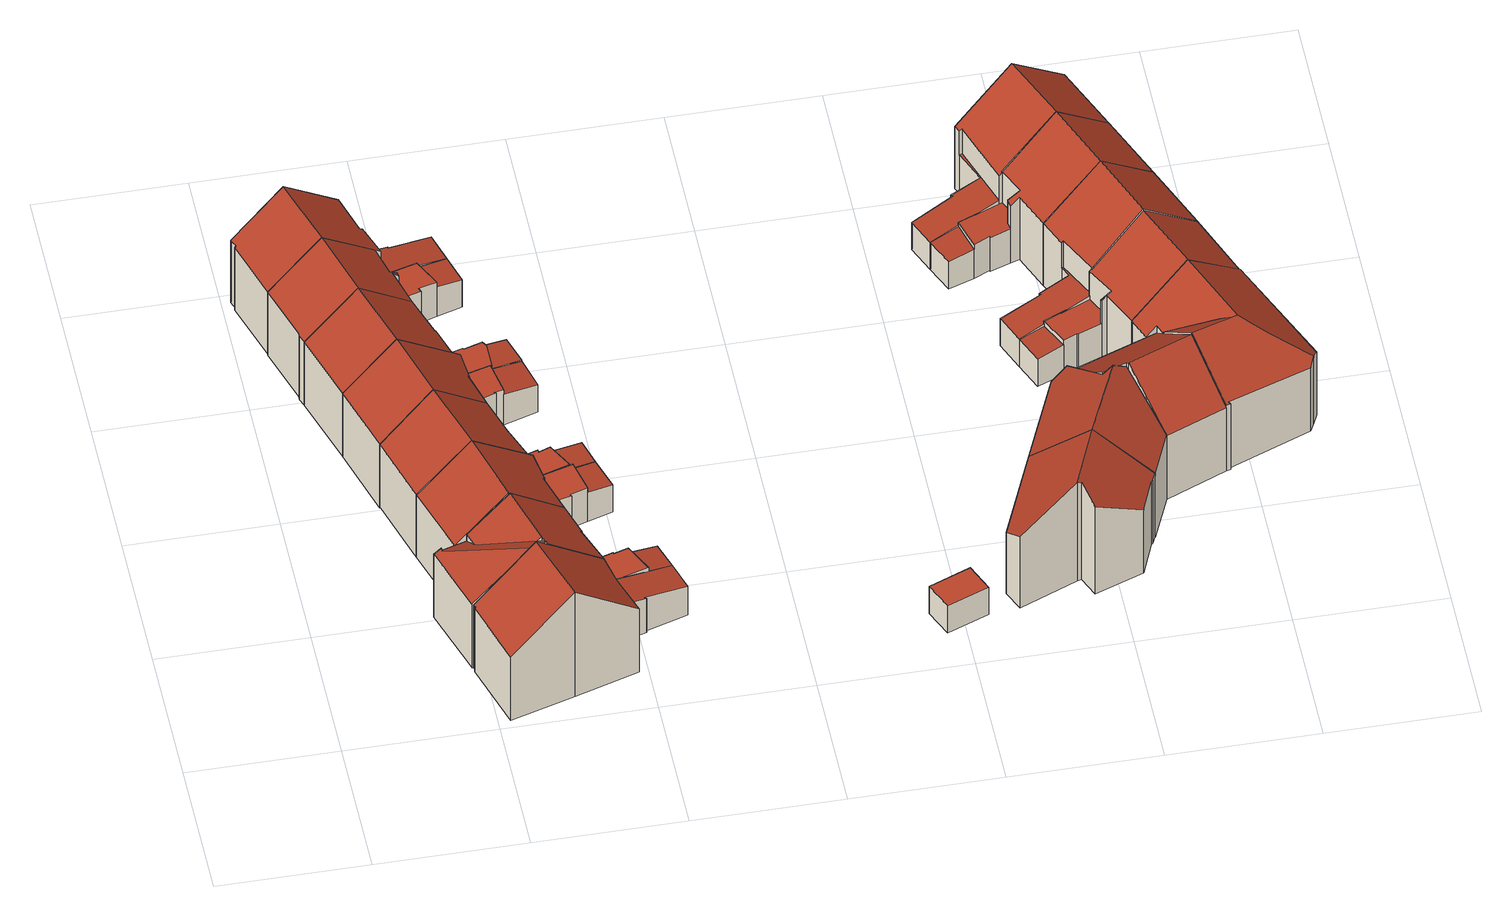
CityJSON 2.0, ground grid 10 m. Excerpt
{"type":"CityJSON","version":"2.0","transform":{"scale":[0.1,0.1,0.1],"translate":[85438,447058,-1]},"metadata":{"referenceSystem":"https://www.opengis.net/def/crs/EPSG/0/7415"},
"CityObjects":{
"building1":{"type":"Building","attributes":{"b3_bag_bag_overlap":0,"b3_bouwlagen":3,"b3_dak_type":"slanted","b3_extrusie":0,"b3_h_dak_50p":6.66,"b3_h_dak_70p":7.5,"b3_h_dak_max":8.86,"b3_h_dak_min":2.18,"b3_h_maaiveld":-0.3,"b3_is_glas_dak":false,"b3_kas_warenhuis":false,"b3_mutatie_AHN3_AHN4":false,"b3_mutatie_AHN4_AHN5":false,"b3_n_vlakken":3,"b3_opp_buitenmuur":73.78,"b3_opp_dak_plat":0,"b3_opp_dak_schuin":65.9,"b3_opp_grond":56.37,"b3_opp_scheidingsmuur":143.15,"b3_rmse_lod12":2.39,"b3_rmse_lod13":1.12,"b3_rmse_lod22":0.0784,"b3_succes":true,"b3_t_run":46,"b3_val3dity_lod12":"[]","b3_val3dity_lod13":"[]","b3_val3dity_lod22":"[]","b3_volume_lod12":440.47,"b3_volume_lod13":401.84,"b3_volume_lod22":367.75,"geconstateerd":false,"oorspronkelijkbouwjaar":1920,"rf_force_lod11":false,"status":"Pand in gebruik"},"children":["building1-1"]},
"building1-1":{"type":"BuildingPart","parents":["building1"],"geometry":[{"type":"Solid","lod":"2.2","boundaries":[[[[0,1,2,3,4,5,6,7,8,9,10,11,12]],[[13,14,2,1,15]],[[16,17,14,13]],[[18,3,2,14]],[[19,9,8,20]],[[20,8,7,17,16]],[[21,5,4,22]],[[23,6,5,21]],[[22,4,3,18]],[[24,11,10,25]],[[26,0,12,27]],[[27,12,11,24]],[[25,10,9,19]],[[17,7,6,23]],[[15,1,0,26]],[[15,19,20,16,13]],[[17,23,21,22,18,14]],[[15,26,27,24,25,19]]]],"semantics":{"surfaces":[{"type":"GroundSurface"},{"type":"WallSurface","on_footprint_edge":true},{"type":"WallSurface","on_footprint_edge":false},{"type":"RoofSurface","b3_azimut":72.76,"b3_h_dak_50p":6.95,"b3_h_dak_70p":7.71,"b3_h_dak_max":9.07,"b3_h_dak_min":5.04,"b3_hellingshoek":38.59},{"type":"RoofSurface","b3_azimut":71.44,"b3_h_dak_50p":2.57,"b3_h_dak_70p":2.73,"b3_h_dak_max":5.16,"b3_h_dak_min":2.15,"b3_hellingshoek":9.49},{"type":"RoofSurface","b3_azimut":253.39,"b3_h_dak_50p":7.1,"b3_h_dak_70p":7.9,"b3_h_dak_max":9.07,"b3_h_dak_min":5.14,"b3_hellingshoek":38.23}],"values":[[0,1,2,1,1,1,1,1,1,1,1,1,1,1,1,3,4,5]]}}]},
"building2":{"type":"Building","attributes":{"b3_bag_bag_overlap":0,"b3_bouwlagen":2,"b3_dak_type":"slanted","b3_extrusie":0,"b3_h_dak_50p":6.47,"b3_h_dak_70p":7.2,"b3_h_dak_max":8.58,"b3_h_dak_min":2.18,"b3_h_maaiveld":-0.287,"b3_is_glas_dak":false,"b3_kas_warenhuis":false,"b3_mutatie_AHN3_AHN4":false,"b3_mutatie_AHN4_AHN5":false,"b3_n_vlakken":6,"b3_opp_buitenmuur":79.86,"b3_opp_dak_plat":6.91,"b3_opp_dak_schuin":59.16,"b3_opp_grond":55.12,"b3_opp_scheidingsmuur":132.86,"b3_rmse_lod12":2.16,"b3_rmse_lod13":0.932,"b3_rmse_lod22":0.0679,"b3_succes":true,"b3_t_run":88,"b3_val3dity_lod12":"[]","b3_val3dity_lod13":"[]","b3_val3dity_lod22":"[]","b3_volume_lod12":411.42,"b3_volume_lod13":375.93,"b3_volume_lod22":348.21,"geconstateerd":false,"oorspronkelijkbouwjaar":1920,"rf_force_lod11":false,"status":"Pand in gebruik"},"children":["building2-1"]},
"building2-1":{"type":"BuildingPart","parents":["building2"],"geometry":[{"type":"Solid","lod":"2.2","boundaries":[[[[28,29,3,30,2,31,32,33,34,35,36,37,38,39,40,41,42,43]],[[44,42,41,45]],[[46,43,42,44]],[[47,2,30,48,49]],[[50,51,52,53]],[[53,52,40,39,54]],[[55,35,34,56]],[[57,38,37,58,59]],[[59,58,60]],[[54,39,38,57]],[[56,34,61]],[[62,63,64]],[[63,62,36,35,55]],[[65,33,32,66]],[[67,68,69]],[[45,41,40,52]],[[66,32,31,70,71]],[[70,31,2,47,13]],[[61,34,33,65]],[[71,70,72]],[[68,67,72]],[[58,37,36,62]],[[73,29,28,74]],[[48,30,3,18]],[[18,3,29,73]],[[49,48,74,75]],[[75,74,28,43,46]],[[13,47,51,50]],[[69,68,57,59,60]],[[61,65,66,64,63,55,56]],[[58,62,64,66,71,72,67,69,60]],[[74,48,18,73]],[[13,50,53,54,57,68,72,70]],[[51,47,49,75,46,44,45,52]]]],"semantics":{"surfaces":[{"type":"GroundSurface"},{"type":"WallSurface","on_footprint_edge":true},{"type":"WallSurface","on_footprint_edge":false},{"type":"RoofSurface","b3_azimut":253.81,"b3_h_dak_50p":7.63,"b3_h_dak_70p":7.99,"b3_h_dak_max":8.51,"b3_h_dak_min":6.29,"b3_hellingshoek":36.95},{"type":"RoofSurface","b3_azimut":254.22,"b3_h_dak_50p":6.26,"b3_h_dak_70p":6.77,"b3_h_dak_max":8.41,"b3_h_dak_min":5.23,"b3_hellingshoek":36.65},{"type":"RoofSurface","b3_azimut":342.39,"b3_h_dak_50p":6.81,"b3_h_dak_70p":7.42,"b3_h_dak_max":8.41,"b3_h_dak_min":5.27,"b3_hellingshoek":30.94},{"type":"RoofSurface","b3_azimut":66.1,"b3_h_dak_50p":2.24,"b3_h_dak_70p":2.29,"b3_h_dak_max":2.77,"b3_h_dak_min":2.11,"b3_hellingshoek":7.66},{"type":"RoofSurface","b3_azimut":73.43,"b3_h_dak_50p":6.65,"b3_h_dak_70p":7.27,"b3_h_dak_max":8.51,"b3_h_dak_min":5,"b3_hellingshoek":38.65},{"type":"RoofSurface","b3_azimut":65.51,"b3_h_dak_50p":2.78,"b3_h_dak_70p":2.79,"b3_h_dak_max":5.27,"b3_h_dak_min":2.76,"b3_hellingshoek":0.605}],"values":[[0,1,1,1,2,1,1,1,2,1,1,2,1,1,2,1,1,1,1,2,2,1,1,1,1,2,1,2,3,4,5,6,7,8]]}}]},
"building3":{"type":"Building","attributes":{"b3_bag_bag_overlap":0,"b3_bouwlagen":2,"b3_dak_type":"slanted","b3_extrusie":0,"b3_h_dak_50p":6.39,"b3_h_dak_70p":7.12,"b3_h_dak_max":8.29,"b3_h_dak_min":2.17,"b3_h_maaiveld":-0.288,"b3_is_glas_dak":false,"b3_kas_warenhuis":false,"b3_mutatie_AHN3_AHN4":false,"b3_mutatie_AHN4_AHN5":false,"b3_n_vlakken":4,"b3_opp_buitenmuur":72.8,"b3_opp_dak_plat":6.73,"b3_opp_dak_schuin":51.87,"b3_opp_grond":48.12,"b3_opp_scheidingsmuur":120.13,"b3_rmse_lod12":2.32,"b3_rmse_lod13":0.912,"b3_rmse_lod22":0.103,"b3_succes":true,"b3_t_run":42,"b3_val3dity_lod12":"[]","b3_val3dity_lod13":"[]","b3_val3dity_lod22":"[]","b3_volume_lod12":355.67,"b3_volume_lod13":318.44,"b3_volume_lod22":295.19,"geconstateerd":false,"oorspronkelijkbouwjaar":1920,"rf_force_lod11":false,"status":"Pand in gebruik"},"children":["building3-1"]},
"building3-1":{"type":"BuildingPart","parents":["building3"],"geometry":[{"type":"Solid","lod":"2.2","boundaries":[[[[76,77,78,79,80,81,82,83,84,85,86,87,88,89,90,91]],[[92,93,94,95]],[[93,76,91,96]],[[97,90,89,98,99]],[[99,98,100,101]],[[102,79,78,103]],[[104,87,86,100]],[[105,88,87,104]],[[106,107,85,84,108]],[[101,100,86,85,107]],[[108,84,83,109]],[[110,80,79,102]],[[98,89,88,105]],[[103,78,77,111]],[[109,83,82,112]],[[112,82,81,113]],[[113,81,80,110]],[[114,115,107,106]],[[95,94,115,114]],[[96,91,90,97]],[[111,77,76,93,92]],[[98,105,104,100]],[[102,108,109,112,113,110]],[[96,97,99,101,107,115,94,93]],[[111,92,95,114,106,108,102,103]]]],"semantics":{"surfaces":[{"type":"GroundSurface"},{"type":"WallSurface","on_footprint_edge":false},{"type":"WallSurface","on_footprint_edge":true},{"type":"RoofSurface","b3_azimut":78.01,"b3_h_dak_50p":2.23,"b3_h_dak_70p":2.27,"b3_h_dak_max":2.75,"b3_h_dak_min":2.14,"b3_hellingshoek":6.37},{"type":"RoofSurface","b3_azimut":253.13,"b3_h_dak_50p":6.87,"b3_h_dak_70p":7.51,"b3_h_dak_max":8.52,"b3_h_dak_min":5.24,"b3_hellingshoek":38.23},{"type":"RoofSurface","b3_azimut":78.79,"b3_h_dak_50p":2.78,"b3_h_dak_70p":2.79,"b3_h_dak_max":5.17,"b3_h_dak_min":2.75,"b3_hellingshoek":1.01},{"type":"RoofSurface","b3_azimut":73.06,"b3_h_dak_50p":6.62,"b3_h_dak_70p":7.3,"b3_h_dak_max":8.52,"b3_h_dak_min":4.9,"b3_hellingshoek":38.52}],"values":[[0,1,2,2,1,2,2,2,2,2,2,2,2,2,2,2,2,1,1,2,2,3,4,5,6]]}}]},
"building4":{"type":"Building","attributes":{"b3_bag_bag_overlap":0,"b3_bouwlagen":2,"b3_dak_type":"slanted","b3_extrusie":0,"b3_h_dak_50p":6.32,"b3_h_dak_70p":7.05,"b3_h_dak_max":8.32,"b3_h_dak_min":2.17,"b3_h_maaiveld":-0.262,"b3_is_glas_dak":false,"b3_kas_warenhuis":false,"b3_mutatie_AHN3_AHN4":false,"b3_mutatie_AHN4_AHN5":false,"b3_n_vlakken":4,"b3_opp_buitenmuur":69.96,"b3_opp_dak_plat":4.67,"b3_opp_dak_schuin":54.59,"b3_opp_grond":49.11,"b3_opp_scheidingsmuur":120.11,"b3_rmse_lod12":2.31,"b3_rmse_lod13":0.906,"b3_rmse_lod22":0.0875,"b3_succes":true,"b3_t_run":54,"b3_val3dity_lod12":"[]","b3_val3dity_lod13":"[]","b3_val3dity_lod22":"[]","b3_volume_lod12":360.03,"b3_volume_lod13":324.81,"b3_volume_lod22":299.05,"geconstateerd":false,"oorspronkelijkbouwjaar":1920,"rf_force_lod11":false,"status":"Pand in gebruik"},"children":["building4-1"]},
"building4-1":{"type":"BuildingPart","parents":["building4"],"geometry":[{"type":"Solid","lod":"2.2","boundaries":[[[[116,117,118,119,120,121,122,123,124,125,126,127,128,129]],[[130,122,121,131]],[[132,123,122,130]],[[133,134,117,116,135]],[[136,118,117,134]],[[137,119,118,136]],[[138,124,123,132,139]],[[139,132,135,140]],[[141,126,125,142]],[[143,127,126,141]],[[144,128,127,143]],[[145,120,119,137]],[[146,129,128,144]],[[140,135,116,129,146]],[[142,125,124,138]],[[131,121,120,145,147]],[[147,145,134,133]],[[146,144,143,141]],[[142,138,139,140,146,141]],[[147,133,135,132,130,131]],[[134,145,137,136]]]],"semantics":{"surfaces":[{"type":"GroundSurface"},{"type":"WallSurface","on_footprint_edge":true},{"type":"WallSurface","on_footprint_edge":false},{"type":"RoofSurface","b3_azimut":253.25,"b3_h_dak_50p":6.82,"b3_h_dak_70p":7.47,"b3_h_dak_max":8.5,"b3_h_dak_min":5.15,"b3_hellingshoek":38.49},{"type":"RoofSurface","b3_azimut":73.17,"b3_h_dak_50p":6.56,"b3_h_dak_70p":7.25,"b3_h_dak_max":8.5,"b3_h_dak_min":4.66,"b3_hellingshoek":38.54},{"type":"RoofSurface","b3_azimut":21.66,"b3_h_dak_50p":2.77,"b3_h_dak_70p":2.78,"b3_h_dak_max":4.89,"b3_h_dak_min":2.74,"b3_hellingshoek":1.18},{"type":"RoofSurface","b3_azimut":73.63,"b3_h_dak_50p":2.28,"b3_h_dak_70p":2.32,"b3_h_dak_max":2.77,"b3_h_dak_min":2.11,"b3_hellingshoek":7.29}],"values":[[0,1,1,1,1,1,1,2,1,1,1,1,1,1,1,1,2,3,4,5,6]]}}]},
"building5":{"type":"Building","attributes":{"b3_bag_bag_overlap":0,"b3_bouwlagen":2,"b3_dak_type":"slanted","b3_extrusie":0,"b3_h_dak_50p":6.38,"b3_h_dak_70p":7.18,"b3_h_dak_max":8.34,"b3_h_dak_min":2.2,"b3_h_maaiveld":-0.214,"b3_is_glas_dak":false,"b3_kas_warenhuis":false,"b3_mutatie_AHN3_AHN4":false,"b3_mutatie_AHN4_AHN5":false,"b3_n_vlakken":4,"b3_opp_buitenmuur":71.38,"b3_opp_dak_plat":5.74,"b3_opp_dak_schuin":54.36,"b3_opp_grond":50.38,"b3_opp_scheidingsmuur":120.33,"b3_rmse_lod12":2.33,"b3_rmse_lod13":0.9,"b3_rmse_lod22":0.0698,"b3_succes":true,"b3_t_run":50,"b3_val3dity_lod12":"[]","b3_val3dity_lod13":"[]","b3_val3dity_lod22":"[]","b3_volume_lod12":369.25,"b3_volume_lod13":332.5,"b3_volume_lod22":306.9,"geconstateerd":false,"oorspronkelijkbouwjaar":1920,"rf_force_lod11":false,"status":"Pand in gebruik"},"children":["building5-1"]},
"building5-1":{"type":"BuildingPart","parents":["building5"],"geometry":[{"type":"Solid","lod":"2.2","boundaries":[[[[148,149,150,151,152,153,154,155,156,157,158,159,160,161]],[[162,163,164,165]],[[54,160,159,166]],[[166,159,158,163,162]],[[167,168,152,151,164]],[[169,170,168,167]],[[170,155,154,171]],[[172,153,152,168]],[[171,154,153,172]],[[173,149,148,174]],[[175,150,149,173]],[[176,161,160,54]],[[174,148,161,176]],[[163,158,157,177]],[[177,157,156,178]],[[165,164,151,150,175]],[[178,156,155,170,169]],[[171,172,168,170]],[[174,176,175,173]],[[165,175,176,54,166,162]],[[178,169,167,164,163,177]]]],"semantics":{"surfaces":[{"type":"GroundSurface"},{"type":"WallSurface","on_footprint_edge":false},{"type":"WallSurface","on_footprint_edge":true},{"type":"RoofSurface","b3_azimut":77.63,"b3_h_dak_50p":2.25,"b3_h_dak_70p":2.28,"b3_h_dak_max":2.33,"b3_h_dak_min":2.18,"b3_hellingshoek":5.57},{"type":"RoofSurface","b3_azimut":253.32,"b3_h_dak_50p":6.87,"b3_h_dak_70p":7.52,"b3_h_dak_max":8.54,"b3_h_dak_min":5.17,"b3_hellingshoek":38.38},{"type":"RoofSurface","b3_azimut":73.36,"b3_h_dak_50p":6.62,"b3_h_dak_70p":7.27,"b3_h_dak_max":8.54,"b3_h_dak_min":4.87,"b3_hellingshoek":38.57},{"type":"RoofSurface","b3_azimut":32.11,"b3_h_dak_50p":2.8,"b3_h_dak_70p":2.82,"b3_h_dak_max":4.94,"b3_h_dak_min":2.75,"b3_hellingshoek":1.65}],"values":[[0,1,2,2,2,1,2,2,2,2,2,2,2,2,2,2,2,3,4,5,6]]}}]},
"building6":{"type":"Building","attributes":{"b3_bag_bag_overlap":0,"b3_bouwlagen":2,"b3_dak_type":"slanted","b3_extrusie":0,"b3_h_dak_50p":6.36,"b3_h_dak_70p":7.1,"b3_h_dak_max":8.26,"b3_h_dak_min":2.18,"b3_h_maaiveld":-0.244,"b3_is_glas_dak":false,"b3_kas_warenhuis":false,"b3_mutatie_AHN3_AHN4":false,"b3_mutatie_AHN4_AHN5":false,"b3_n_vlakken":3,"b3_opp_buitenmuur":69.84,"b3_opp_dak_plat":0,"b3_opp_dak_schuin":56.16,"b3_opp_grond":48.11,"b3_opp_scheidingsmuur":119.34,"b3_rmse_lod12":2.31,"b3_rmse_lod13":0.915,"b3_rmse_lod22":0.0819,"b3_succes":true,"b3_t_run":55,"b3_val3dity_lod12":"[]","b3_val3dity_lod13":"[]","b3_val3dity_lod22":"[]","b3_volume_lod12":354.1,"b3_volume_lod13":320.42,"b3_volume_lod22":295.87,"geconstateerd":false,"oorspronkelijkbouwjaar":1920,"rf_force_lod11":false,"status":"Pand in gebruik"},"children":["building6-1"]},
"building6-1":{"type":"BuildingPart","parents":["building6"],"geometry":[{"type":"Solid","lod":"2.2","boundaries":[[[[179,180,181,182,183,184,185,186,187,188,189,190,191,192]],[[193,194,195,196]],[[197,188,187,198]],[[104,189,188,197]],[[194,190,189,104]],[[198,187,186,199]],[[199,186,185,195]],[[200,184,183,201]],[[196,195,185,184,200]],[[201,183,182,202]],[[203,179,192,109]],[[108,191,190,194,193]],[[202,182,181,204]],[[204,181,180,205]],[[109,192,191,108]],[[205,180,179,203]],[[199,195,194,104,197,198]],[[108,193,196,200,201,202]],[[205,203,109,108,202,204]]]],"semantics":{"surfaces":[{"type":"GroundSurface"},{"type":"WallSurface","on_footprint_edge":false},{"type":"WallSurface","on_footprint_edge":true},{"type":"RoofSurface","b3_azimut":78.16,"b3_h_dak_50p":2.56,"b3_h_dak_70p":2.71,"b3_h_dak_max":5.07,"b3_h_dak_min":2.16,"b3_hellingshoek":9.32},{"type":"RoofSurface","b3_azimut":73.08,"b3_h_dak_50p":6.62,"b3_h_dak_70p":7.27,"b3_h_dak_max":8.45,"b3_h_dak_min":4.83,"b3_hellingshoek":38.55},{"type":"RoofSurface","b3_azimut":252.61,"b3_h_dak_50p":6.82,"b3_h_dak_70p":7.46,"b3_h_dak_max":8.45,"b3_h_dak_min":5.17,"b3_hellingshoek":38.35}],"values":[[0,1,2,2,2,2,2,2,2,2,2,2,2,2,2,2,3,4,5]]}}]},
"building7":{"type":"Building","attributes":{"b3_bag_bag_overlap":0,"b3_bouwlagen":2,"b3_dak_type":"slanted","b3_extrusie":0,"b3_h_dak_50p":6.38,"b3_h_dak_70p":7.15,"b3_h_dak_max":8.27,"b3_h_dak_min":2.18,"b3_h_maaiveld":-0.26,"b3_is_glas_dak":false,"b3_kas_warenhuis":false,"b3_mutatie_AHN3_AHN4":false,"b3_mutatie_AHN4_AHN5":false,"b3_n_vlakken":4,"b3_opp_buitenmuur":68.95,"b3_opp_dak_plat":6.38,"b3_opp_dak_schuin":51.84,"b3_opp_grond":47.84,"b3_opp_scheidingsmuur":120.57,"b3_rmse_lod12":2.27,"b3_rmse_lod13":0.925,"b3_rmse_lod22":0.0848,"b3_succes":true,"b3_t_run":45,"b3_val3dity_lod12":"[]","b3_val3dity_lod13":"[]","b3_val3dity_lod22":"[]","b3_volume_lod12":353.39,"b3_volume_lod13":319.27,"b3_volume_lod22":294.59,"geconstateerd":false,"oorspronkelijkbouwjaar":1920,"rf_force_lod11":false,"status":"Pand in gebruik"},"children":["building7-1"]},
"building7-1":{"type":"BuildingPart","parents":["building7"],"geometry":[{"type":"Solid","lod":"2.2","boundaries":[[[[80,79,78,206,207,208,209,210,211,118,212,213,129,128]],[[214,215,216,217]],[[218,211,210,219]],[[102,79,80,110]],[[220,118,211,218]],[[221,209,208,222]],[[223,219,210,209,221]],[[222,208,207,216]],[[224,206,78,103]],[[217,216,207,206,224]],[[103,78,79,102]],[[146,129,213,215,214]],[[144,128,129,146]],[[110,80,128,144]],[[225,226,219,223]],[[227,212,118,220]],[[215,213,212,227,228]],[[228,227,226,225]],[[146,214,217,224,103,102]],[[110,144,146,102]],[[226,227,220,218,219]],[[228,225,223,221,222,216,215]]]],"semantics":{"surfaces":[{"type":"GroundSurface"},{"type":"WallSurface","on_footprint_edge":false},{"type":"WallSurface","on_footprint_edge":true},{"type":"RoofSurface","b3_azimut":73.37,"b3_h_dak_50p":6.65,"b3_h_dak_70p":7.3,"b3_h_dak_max":8.49,"b3_h_dak_min":4.97,"b3_hellingshoek":38.62},{"type":"RoofSurface","b3_azimut":253.17,"b3_h_dak_50p":6.83,"b3_h_dak_70p":7.48,"b3_h_dak_max":8.49,"b3_h_dak_min":5.17,"b3_hellingshoek":38.19},{"type":"RoofSurface","b3_azimut":81.82,"b3_h_dak_50p":2.25,"b3_h_dak_70p":2.28,"b3_h_dak_max":2.34,"b3_h_dak_min":2.15,"b3_hellingshoek":6.62},{"type":"RoofSurface","b3_azimut":79.31,"b3_h_dak_50p":2.75,"b3_h_dak_70p":2.78,"b3_h_dak_max":5.08,"b3_h_dak_min":2.68,"b3_hellingshoek":2.74}],"values":[[0,1,2,2,2,2,2,2,2,2,2,2,2,2,1,2,2,1,3,4,5,6]]}}]},
"building8":{"type":"Building","attributes":{"b3_bag_bag_overlap":0,"b3_bouwlagen":2,"b3_dak_type":"slanted","b3_extrusie":0,"b3_h_dak_50p":6.46,"b3_h_dak_70p":7.15,"b3_h_dak_max":8.28,"b3_h_dak_min":2.21,"b3_h_maaiveld":-0.203,"b3_is_glas_dak":false,"b3_kas_warenhuis":false,"b3_mutatie_AHN3_AHN4":false,"b3_mutatie_AHN4_AHN5":false,"b3_n_vlakken":4,"b3_opp_buitenmuur":68.17,"b3_opp_dak_plat":5.97,"b3_opp_dak_schuin":52.16,"b3_opp_grond":47.26,"b3_opp_scheidingsmuur":120.2,"b3_rmse_lod12":2.23,"b3_rmse_lod13":0.942,"b3_rmse_lod22":0.0665,"b3_succes":true,"b3_t_run":63,"b3_val3dity_lod12":"[]","b3_val3dity_lod13":"[]","b3_val3dity_lod22":"[]","b3_volume_lod12":347.9,"b3_volume_lod13":315.02,"b3_volume_lod22":290.78,"geconstateerd":false,"oorspronkelijkbouwjaar":1920,"rf_force_lod11":false,"status":"Pand in gebruik"},"children":["building8-1"]},
"building8-1":{"type":"BuildingPart","parents":["building8"],"geometry":[{"type":"Solid","lod":"2.2","boundaries":[[[[229,230,231,232,233,234,235,236,237,238,153,239,240,150,149]],[[241,238,237,242]],[[141,230,229,143]],[[172,153,238,241]],[[243,236,235,244]],[[245,242,237,236,243]],[[244,235,234,246]],[[247,248,249,250]],[[143,229,149,173]],[[173,149,150,175]],[[142,231,230,141]],[[175,150,240,248,247]],[[251,252,242,245]],[[252,239,153,172]],[[248,240,239,252,251]],[[246,234,233,253]],[[253,233,232,249]],[[250,249,232,231,142]],[[173,175,141,143]],[[252,172,241,242]],[[253,249,248,251,245,243,244,246]],[[250,142,141,175,247]]]],"semantics":{"surfaces":[{"type":"GroundSurface"},{"type":"WallSurface","on_footprint_edge":true},{"type":"WallSurface","on_footprint_edge":false},{"type":"RoofSurface","b3_azimut":253.19,"b3_h_dak_50p":6.87,"b3_h_dak_70p":7.52,"b3_h_dak_max":8.56,"b3_h_dak_min":5.14,"b3_hellingshoek":38.71},{"type":"RoofSurface","b3_azimut":81.96,"b3_h_dak_50p":2.29,"b3_h_dak_70p":2.33,"b3_h_dak_max":2.8,"b3_h_dak_min":2.19,"b3_hellingshoek":5.43},{"type":"RoofSurface","b3_azimut":101.84,"b3_h_dak_50p":2.8,"b3_h_dak_70p":2.8,"b3_h_dak_max":5.26,"b3_h_dak_min":2.79,"b3_hellingshoek":0.253},{"type":"RoofSurface","b3_azimut":72.64,"b3_h_dak_50p":6.65,"b3_h_dak_70p":7.32,"b3_h_dak_max":8.56,"b3_h_dak_min":5,"b3_hellingshoek":38.76}],"values":[[0,1,1,1,1,1,1,2,1,1,1,1,2,1,1,1,1,1,3,4,5,6]]}}]},
"building9":{"type":"Building","attributes":{"b3_bag_bag_overlap":0,"b3_dak_type":"horizontal","b3_extrusie":0,"b3_h_dak_50p":2.06,"b3_h_dak_70p":2.07,"b3_h_dak_max":2.1,"b3_h_dak_min":2.04,"b3_h_maaiveld":-0.297,"b3_is_glas_dak":false,"b3_kas_warenhuis":false,"b3_mutatie_AHN3_AHN4":false,"b3_mutatie_AHN4_AHN5":false,"b3_n_vlakken":1,"b3_opp_buitenmuur":16.81,"b3_opp_dak_plat":6.15,"b3_opp_dak_schuin":0,"b3_opp_grond":6.15,"b3_opp_scheidingsmuur":7.04,"b3_rmse_lod12":0.0113,"b3_rmse_lod13":0.0113,"b3_rmse_lod22":0.0096,"b3_succes":true,"b3_t_run":19,"b3_val3dity_lod12":"[]","b3_val3dity_lod13":"[]","b3_val3dity_lod22":"[]","b3_volume_lod12":14.54,"b3_volume_lod13":14.54,"b3_volume_lod22":14.53,"geconstateerd":false,"oorspronkelijkbouwjaar":2002,"rf_force_lod11":false,"status":"Pand in gebruik"},"children":["building9-1"]},
"building9-1":{"type":"BuildingPart","parents":["building9"],"geometry":[{"type":"Solid","lod":"2.2","boundaries":[[[[254,255,256,257]],[[258,254,257,259]],[[259,257,256,260]],[[260,256,255,261]],[[261,255,254,258]],[[261,258,259,260]]]],"semantics":{"surfaces":[{"type":"GroundSurface"},{"type":"WallSurface","on_footprint_edge":true},{"type":"RoofSurface","b3_azimut":185.4,"b3_h_dak_50p":2.07,"b3_h_dak_70p":2.07,"b3_h_dak_max":2.08,"b3_h_dak_min":2.06,"b3_hellingshoek":0.495}],"values":[[0,1,1,1,1,2]]}}]},
"building10":{"type":"Building","attributes":{"b3_bag_bag_overlap":0,"b3_bouwlagen":2,"b3_dak_type":"slanted","b3_extrusie":0,"b3_h_dak_50p":6.93,"b3_h_dak_70p":7.53,"b3_h_dak_max":8.56,"b3_h_dak_min":5.29,"b3_h_maaiveld":-0.251,"b3_is_glas_dak":false,"b3_kas_warenhuis":false,"b3_mutatie_AHN3_AHN4":false,"b3_mutatie_AHN4_AHN5":false,"b3_n_vlakken":2,"b3_opp_buitenmuur":66.05,"b3_opp_dak_plat":0,"b3_opp_dak_schuin":57.36,"b3_opp_grond":44.71,"b3_opp_scheidingsmuur":124.86,"b3_rmse_lod12":1.12,"b3_rmse_lod13":1.12,"b3_rmse_lod22":0.166,"b3_succes":true,"b3_t_run":81,"b3_val3dity_lod12":"[]","b3_val3dity_lod13":"[]","b3_val3dity_lod22":"[]","b3_volume_lod12":346.82,"b3_volume_lod13":346.82,"b3_volume_lod22":318.8,"geconstateerd":false,"oorspronkelijkbouwjaar":1920,"rf_force_lod11":false,"status":"Pand in gebruik"},"children":["building10-1"]},
"building10-1":{"type":"BuildingPart","parents":["building10"],"geometry":[{"type":"Solid","lod":"2.2","boundaries":[[[[262,263,264,265,266,267,268,269,270,271,272]],[[273,270,269,274]],[[275,268,267,276]],[[274,269,268,275]],[[277,266,265,278]],[[276,267,266,277]],[[278,265,264,279]],[[280,263,262,281]],[[282,271,270,273]],[[279,264,263,280]],[[283,272,271,282]],[[281,262,272,283]],[[276,282,273,274,275]],[[282,276,277,278,279,280,281,283]]]],"semantics":{"surfaces":[{"type":"GroundSurface"},{"type":"WallSurface","on_footprint_edge":true},{"type":"RoofSurface","b3_azimut":292.46,"b3_h_dak_50p":6.61,"b3_h_dak_70p":7.32,"b3_h_dak_max":8.75,"b3_h_dak_min":4.99,"b3_hellingshoek":38.92},{"type":"RoofSurface","b3_azimut":111.23,"b3_h_dak_50p":7.18,"b3_h_dak_70p":7.72,"b3_h_dak_max":8.75,"b3_h_dak_min":5.35,"b3_hellingshoek":38.58}],"values":[[0,1,1,1,1,1,1,1,1,1,1,1,2,3]]}}]},
"building11":{"type":"Building","attributes":{"b3_bag_bag_overlap":0,"b3_bouwlagen":2,"b3_dak_type":"slanted","b3_extrusie":0,"b3_h_dak_50p":6.92,"b3_h_dak_70p":7.59,"b3_h_dak_max":8.49,"b3_h_dak_min":5.32,"b3_h_maaiveld":-0.257,"b3_is_glas_dak":false,"b3_kas_warenhuis":false,"b3_mutatie_AHN3_AHN4":false,"b3_mutatie_AHN4_AHN5":false,"b3_n_vlakken":2,"b3_opp_buitenmuur":63.21,"b3_opp_dak_plat":0,"b3_opp_dak_schuin":56.78,"b3_opp_grond":45.06,"b3_opp_scheidingsmuur":125.85,"b3_rmse_lod12":1.11,"b3_rmse_lod13":1.11,"b3_rmse_lod22":0.0931,"b3_succes":true,"b3_t_run":66,"b3_val3dity_lod12":"[]","b3_val3dity_lod13":"[]","b3_val3dity_lod22":"[]","b3_volume_lod12":351.81,"b3_volume_lod13":351.81,"b3_volume_lod22":322.79,"geconstateerd":false,"oorspronkelijkbouwjaar":1920,"rf_force_lod11":false,"status":"Pand in gebruik"},"children":["building11-1"]},
"building11-1":{"type":"BuildingPart","parents":["building11"],"geometry":[{"type":"Solid","lod":"2.2","boundaries":[[[[284,285,286,287,288,289,290,291,292]],[[293,292,291,294]],[[273,285,284,282]],[[294,291,290,295]],[[295,290,289,296]],[[297,288,287,298]],[[298,287,286,299]],[[299,286,285,273]],[[282,284,292,293]],[[296,289,288,297]],[[282,296,297,298,299,273]],[[296,282,293,294,295]]]],"semantics":{"surfaces":[{"type":"GroundSurface"},{"type":"WallSurface","on_footprint_edge":true},{"type":"RoofSurface","b3_azimut":293.42,"b3_h_dak_50p":6.62,"b3_h_dak_70p":7.31,"b3_h_dak_max":8.7,"b3_h_dak_min":4.96,"b3_hellingshoek":39.11},{"type":"RoofSurface","b3_azimut":114.77,"b3_h_dak_50p":7.26,"b3_h_dak_70p":7.8,"b3_h_dak_max":8.78,"b3_h_dak_min":5.3,"b3_hellingshoek":38.8}],"values":[[0,1,1,1,1,1,1,1,1,1,2,3]]}}]},
"building12":{"type":"Building","attributes":{"b3_bag_bag_overlap":0,"b3_bouwlagen":3,"b3_dak_type":"slanted","b3_extrusie":0,"b3_h_dak_50p":6.87,"b3_h_dak_70p":7.49,"b3_h_dak_max":8.56,"b3_h_dak_min":5.13,"b3_h_maaiveld":-0.283,"b3_is_glas_dak":false,"b3_kas_warenhuis":false,"b3_mutatie_AHN3_AHN4":false,"b3_mutatie_AHN4_AHN5":false,"b3_n_vlakken":2,"b3_opp_buitenmuur":59.12,"b3_opp_dak_plat":0,"b3_opp_dak_schuin":55.52,"b3_opp_grond":43.12,"b3_opp_scheidingsmuur":129.89,"b3_rmse_lod12":1.1,"b3_rmse_lod13":1.1,"b3_rmse_lod22":0.0241,"b3_succes":true,"b3_t_run":51,"b3_val3dity_lod12":"[]","b3_val3dity_lod13":"[]","b3_val3dity_lod22":"[]","b3_volume_lod12":335.78,"b3_volume_lod13":335.78,"b3_volume_lod22":308.76,"geconstateerd":false,"oorspronkelijkbouwjaar":1920,"rf_force_lod11":false,"status":"Pand in gebruik"},"children":["building12-1"]},
"building12-1":{"type":"BuildingPart","parents":["building12"],"geometry":[{"type":"Solid","lod":"2.2","boundaries":[[[[300,301,291,302,290,288,287,303,304]],[[305,303,287,306]],[[307,288,290,308]],[[306,287,288,307]],[[309,302,291,310]],[[310,291,301,311]],[[308,290,302,309]],[[312,300,304,313]],[[313,304,303,305]],[[311,301,300,312]],[[313,305,306,307,308,309,312]],[[311,312,309,310]]]],"semantics":{"surfaces":[{"type":"GroundSurface"},{"type":"WallSurface","on_footprint_edge":true},{"type":"RoofSurface","b3_azimut":338.41,"b3_h_dak_50p":6.7,"b3_h_dak_70p":7.32,"b3_h_dak_max":8.71,"b3_h_dak_min":5.02,"b3_hellingshoek":39.34},{"type":"RoofSurface","b3_azimut":158.14,"b3_h_dak_50p":7.07,"b3_h_dak_70p":7.74,"b3_h_dak_max":8.71,"b3_h_dak_min":5.51,"b3_hellingshoek":38.63}],"values":[[0,1,1,1,1,1,1,1,1,1,2,3]]}}]},
"building13":{"type":"Building","attributes":{"b3_bag_bag_overlap":0,"b3_bouwlagen":2,"b3_dak_type":"slanted","b3_extrusie":0,"b3_h_dak_50p":6.49,"b3_h_dak_70p":7.28,"b3_h_dak_max":8.51,"b3_h_dak_min":2.14,"b3_h_maaiveld":-0.34,"b3_is_glas_dak":false,"b3_kas_warenhuis":false,"b3_mutatie_AHN3_AHN4":false,"b3_mutatie_AHN4_AHN5":false,"b3_n_vlakken":3,"b3_opp_buitenmuur":71.05,"b3_opp_dak_plat":0,"b3_opp_dak_schuin":66.57,"b3_opp_grond":51.38,"b3_opp_scheidingsmuur":130.24,"b3_rmse_lod12":2.36,"b3_rmse_lod13":1.02,"b3_rmse_lod22":0.0778,"b3_succes":true,"b3_t_run":115,"b3_val3dity_lod12":"[]","b3_val3dity_lod13":"[]","b3_val3dity_lod22":"[]","b3_volume_lod12":390.83,"b3_volume_lod13":350.31,"b3_volume_lod22":323.25,"geconstateerd":false,"oorspronkelijkbouwjaar":1920,"rf_force_lod11":false,"status":"Pand in gebruik"},"children":["building13-1"]},
"building13-1":{"type":"BuildingPart","parents":["building13"],"geometry":[{"type":"Solid","lod":"2.2","boundaries":[[[[314,315,316,317,318,319,320,321,322,323,324,325]],[[326,314,325,327]],[[328,322,321,329]],[[329,321,320,330]],[[330,320,319,331]],[[331,319,318,332]],[[333,316,315,334]],[[335,336,317,316,333]],[[332,318,317,336]],[[337,324,323,338,339]],[[339,338,340,341]],[[338,323,322,328]],[[327,325,324,337]],[[334,315,314,326]],[[341,340,336,335]],[[336,340,338,328,329,330,331,332]],[[333,327,337,339,341,335]],[[327,333,334,326]]]],"semantics":{"surfaces":[{"type":"GroundSurface"},{"type":"WallSurface","on_footprint_edge":true},{"type":"WallSurface","on_footprint_edge":false},{"type":"RoofSurface","b3_azimut":242.23,"b3_h_dak_50p":2.67,"b3_h_dak_70p":2.86,"b3_h_dak_max":5.53,"b3_h_dak_min":2.13,"b3_hellingshoek":9.82},{"type":"RoofSurface","b3_azimut":247.83,"b3_h_dak_50p":7,"b3_h_dak_70p":7.67,"b3_h_dak_max":8.79,"b3_h_dak_min":5.07,"b3_hellingshoek":38.68},{"type":"RoofSurface","b3_azimut":67.66,"b3_h_dak_50p":6.75,"b3_h_dak_70p":7.43,"b3_h_dak_max":8.79,"b3_h_dak_min":5.1,"b3_hellingshoek":39.73}],"values":[[0,1,1,1,1,1,1,1,1,1,2,1,1,1,2,3,4,5]]}}]},
"building14":{"type":"Building","attributes":{"b3_bag_bag_overlap":0,"b3_bouwlagen":2,"b3_dak_type":"slanted","b3_extrusie":0,"b3_h_dak_50p":6.5,"b3_h_dak_70p":7.29,"b3_h_dak_max":8.59,"b3_h_dak_min":2.13,"b3_h_maaiveld":-0.339,"b3_is_glas_dak":false,"b3_kas_warenhuis":false,"b3_mutatie_AHN3_AHN4":false,"b3_mutatie_AHN4_AHN5":false,"b3_n_vlakken":4,"b3_opp_buitenmuur":74.73,"b3_opp_dak_plat":7.3,"b3_opp_dak_schuin":56.01,"b3_opp_grond":51.49,"b3_opp_scheidingsmuur":130.39,"b3_rmse_lod12":2.31,"b3_rmse_lod13":1.03,"b3_rmse_lod22":0.109,"b3_succes":true,"b3_t_run":75,"b3_val3dity_lod12":"[]","b3_val3dity_lod13":"[]","b3_val3dity_lod22":"[]","b3_volume_lod12":391.76,"b3_volume_lod13":351.82,"b3_volume_lod22":324.23,"geconstateerd":false,"oorspronkelijkbouwjaar":1920,"rf_force_lod11":false,"status":"Pand in gebruik"},"children":["building14-1"]},
"building14-1":{"type":"BuildingPart","parents":["building14"],"geometry":[{"type":"Solid","lod":"2.2","boundaries":[[[[342,343,344,345,346,318,347,348,316,315,349,350,351,352]],[[353,354,355,356]],[[357,347,318,332]],[[358,357,359,360]],[[356,355,361,362]],[[332,318,346,363]],[[360,359,345,344,364]],[[333,316,348,365,366]],[[334,315,316,333]],[[362,361,342,352,367]],[[368,349,315,334]],[[369,350,349,368]],[[370,351,350,369]],[[363,346,345,359]],[[366,365,354,353]],[[364,344,343,371]],[[365,348,347,357,358]],[[367,352,351,370]],[[371,343,342,361]],[[369,368,334,333]],[[363,359,357,332]],[[367,370,369,333,366,353,356,362]],[[371,361,355,354,365,358,360,364]]]],"semantics":{"surfaces":[{"type":"GroundSurface"},{"type":"WallSurface","on_footprint_edge":false},{"type":"WallSurface","on_footprint_edge":true},{"type":"RoofSurface","b3_azimut":68.14,"b3_h_dak_50p":6.82,"b3_h_dak_70p":7.43,"b3_h_dak_max":8.79,"b3_h_dak_min":5.13,"b3_hellingshoek":39.6},{"type":"RoofSurface","b3_azimut":237.79,"b3_h_dak_50p":2.25,"b3_h_dak_70p":2.31,"b3_h_dak_max":2.73,"b3_h_dak_min":2.13,"b3_hellingshoek":6.2},{"type":"RoofSurface","b3_azimut":247.98,"b3_h_dak_50p":7.01,"b3_h_dak_70p":7.67,"b3_h_dak_max":8.79,"b3_h_dak_min":5.14,"b3_hellingshoek":38.7},{"type":"RoofSurface","b3_azimut":276.14,"b3_h_dak_50p":2.74,"b3_h_dak_70p":2.74,"b3_h_dak_max":5.6,"b3_h_dak_min":2.73,"b3_hellingshoek":0.219}],"values":[[0,1,2,1,1,2,2,2,2,2,2,2,2,2,1,2,2,2,2,3,4,5,6]]}}]},
"building15":{"type":"Building","attributes":{"b3_bag_bag_overlap":0,"b3_bouwlagen":2,"b3_dak_type":"slanted","b3_extrusie":0,"b3_h_dak_50p":6.45,"b3_h_dak_70p":7.23,"b3_h_dak_max":8.56,"b3_h_dak_min":2.13,"b3_h_maaiveld":-0.34,"b3_is_glas_dak":false,"b3_kas_warenhuis":false,"b3_mutatie_AHN3_AHN4":false,"b3_mutatie_AHN4_AHN5":false,"b3_n_vlakken":3,"b3_opp_buitenmuur":69.81,"b3_opp_dak_plat":0,"b3_opp_dak_schuin":62.72,"b3_opp_grond":51.28,"b3_opp_scheidingsmuur":129.47,"b3_rmse_lod12":2.32,"b3_rmse_lod13":1.07,"b3_rmse_lod22":0.101,"b3_succes":true,"b3_t_run":54,"b3_val3dity_lod12":"[]","b3_val3dity_lod13":"[]","b3_val3dity_lod22":"[]","b3_volume_lod12":388.28,"b3_volume_lod13":347.07,"b3_volume_lod22":320.14,"geconstateerd":false,"oorspronkelijkbouwjaar":1920,"rf_force_lod11":false,"status":"Pand in gebruik"},"children":["building15-1"]},
"building15-1":{"type":"BuildingPart","parents":["building15"],"geometry":[{"type":"Solid","lod":"2.2","boundaries":[[[[372,373,374,375,376,377,378,379,380,351,350,349]],[[368,349,350,369]],[[381,379,378,382]],[[382,378,377,383]],[[384,372,349,368]],[[383,377,376,385]],[[385,376,375,386]],[[387,388,374,373,389]],[[386,375,374,388]],[[370,351,380,390,391]],[[391,390,392,393]],[[390,380,379,381]],[[369,350,351,370]],[[389,373,372,384]],[[393,392,388,387]],[[369,389,384,368]],[[388,392,390,381,382,383,385,386]],[[393,387,389,369,370,391]]]],"semantics":{"surfaces":[{"type":"GroundSurface"},{"type":"WallSurface","on_footprint_edge":true},{"type":"WallSurface","on_footprint_edge":false},{"type":"RoofSurface","b3_azimut":69.63,"b3_h_dak_50p":6.71,"b3_h_dak_70p":7.39,"b3_h_dak_max":8.73,"b3_h_dak_min":5.01,"b3_hellingshoek":39.59},{"type":"RoofSurface","b3_azimut":249.28,"b3_h_dak_50p":2.62,"b3_h_dak_70p":2.81,"b3_h_dak_max":5.58,"b3_h_dak_min":2.08,"b3_hellingshoek":10.12},{"type":"RoofSurface","b3_azimut":247.51,"b3_h_dak_50p":7.03,"b3_h_dak_70p":7.7,"b3_h_dak_max":8.75,"b3_h_dak_min":5.24,"b3_hellingshoek":38.72}],"values":[[0,1,1,1,1,1,1,1,1,1,2,1,1,1,2,3,4,5]]}}]},
"building16":{"type":"Building","attributes":{"b3_bag_bag_overlap":0,"b3_bouwlagen":2,"b3_dak_type":"slanted","b3_extrusie":0,"b3_h_dak_50p":6.46,"b3_h_dak_70p":7.22,"b3_h_dak_max":8.49,"b3_h_dak_min":2.12,"b3_h_maaiveld":-0.335,"b3_is_glas_dak":false,"b3_kas_warenhuis":false,"b3_mutatie_AHN3_AHN4":false,"b3_mutatie_AHN4_AHN5":false,"b3_n_vlakken":4,"b3_opp_buitenmuur":73.57,"b3_opp_dak_plat":7.46,"b3_opp_dak_schuin":55.63,"b3_opp_grond":51.27,"b3_opp_scheidingsmuur":128.43,"b3_rmse_lod12":2.3,"b3_rmse_lod13":1.02,"b3_rmse_lod22":0.105,"b3_succes":true,"b3_t_run":59,"b3_val3dity_lod12":"[]","b3_val3dity_lod13":"[]","b3_val3dity_lod22":"[]","b3_volume_lod12":385.48,"b3_volume_lod13":345.95,"b3_volume_lod22":318.64,"geconstateerd":false,"oorspronkelijkbouwjaar":1920,"rf_force_lod11":false,"status":"Pand in gebruik"},"children":["building16-1"]},
"building16-1":{"type":"BuildingPart","parents":["building16"],"geometry":[{"type":"Solid","lod":"2.2","boundaries":[[[[372,394,395,396,397,398,399,400,401,402,375,403,404,373]],[[405,406,398,397,407]],[[408,394,372,384]],[[384,372,373,409]],[[409,373,404,410,411]],[[412,396,395,413]],[[413,395,394,408]],[[414,399,398,406]],[[415,400,399,414]],[[416,417,406,405]],[[418,403,375,386]],[[410,404,403,418,419]],[[411,410,420,421]],[[407,397,396,412]],[[386,375,402,422]],[[422,402,401,423]],[[419,418,423,424]],[[424,423,401,400,415]],[[421,420,417,416]],[[413,408,384,409]],[[423,418,386,422]],[[417,420,410,419,424,415,414,406]],[[421,416,405,407,412,413,409,411]]]],"semantics":{"surfaces":[{"type":"GroundSurface"},{"type":"WallSurface","on_footprint_edge":true},{"type":"WallSurface","on_footprint_edge":false},{"type":"RoofSurface","b3_azimut":67.94,"b3_h_dak_50p":6.68,"b3_h_dak_70p":7.35,"b3_h_dak_max":8.69,"b3_h_dak_min":5.01,"b3_hellingshoek":39.21},{"type":"RoofSurface","b3_azimut":246.78,"b3_h_dak_50p":2.21,"b3_h_dak_70p":2.26,"b3_h_dak_max":2.7,"b3_h_dak_min":2.1,"b3_hellingshoek":5.5},{"type":"RoofSurface","b3_azimut":290.16,"b3_h_dak_50p":2.74,"b3_h_dak_70p":2.76,"b3_h_dak_max":5.48,"b3_h_dak_min":2.68,"b3_hellingshoek":2.06},{"type":"RoofSurface","b3_azimut":248.26,"b3_h_dak_50p":6.97,"b3_h_dak_70p":7.65,"b3_h_dak_max":8.69,"b3_h_dak_min":5.04,"b3_hellingshoek":38.77}],"values":[[0,1,1,1,1,1,1,1,1,2,1,1,2,1,1,1,2,1,2,3,4,5,6]]}}]},
"building17":{"type":"Building","attributes":{"b3_bag_bag_overlap":0,"b3_bouwlagen":3,"b3_dak_type":"slanted","b3_extrusie":0,"b3_h_dak_50p":6.83,"b3_h_dak_70p":7.49,"b3_h_dak_max":8.45,"b3_h_dak_min":5.27,"b3_h_maaiveld":-0.304,"b3_is_glas_dak":false,"b3_kas_warenhuis":false,"b3_mutatie_AHN3_AHN4":false,"b3_mutatie_AHN4_AHN5":false,"b3_n_vlakken":4,"b3_opp_buitenmuur":104.44,"b3_opp_dak_plat":0,"b3_opp_dak_schuin":89.5,"b3_opp_grond":70.47,"b3_opp_scheidingsmuur":117.96,"b3_rmse_lod12":1.09,"b3_rmse_lod13":1.09,"b3_rmse_lod22":0.0497,"b3_succes":true,"b3_t_run":85,"b3_val3dity_lod12":"[]","b3_val3dity_lod13":"[]","b3_val3dity_lod22":"[]","b3_volume_lod12":549.76,"b3_volume_lod13":549.76,"b3_volume_lod22":507.28,"geconstateerd":false,"oorspronkelijkbouwjaar":1920,"rf_force_lod11":false,"status":"Pand in gebruik"},"children":["building17-1"]},
"building17-1":{"type":"BuildingPart","parents":["building17"],"geometry":[{"type":"Solid","lod":"2.2","boundaries":[[[[425,426,301,300,427,304,303,396,395,394,428,429,430]],[[305,303,304,431]],[[412,396,303,305]],[[432,433,434]],[[435,300,301,436]],[[413,395,396,412]],[[437,394,395,413]],[[438,428,394,437]],[[439,440,441,442]],[[443,429,428,438]],[[444,430,429,443]],[[431,304,427,441]],[[442,441,427,300,435]],[[445,426,425,446]],[[436,301,426,445]],[[434,433,440,439]],[[446,425,430,444]],[[440,433,432,413,412,305,431,441]],[[447,443,438,437,413,432]],[[434,439,442,435]],[[446,444,443,447,432,434,435,436,445]]]],"semantics":{"surfaces":[{"type":"GroundSurface"},{"type":"WallSurface","on_footprint_edge":true},{"type":"WallSurface","on_footprint_edge":false},{"type":"RoofSurface","b3_azimut":248.61,"b3_h_dak_50p":7.37,"b3_h_dak_70p":7.89,"b3_h_dak_max":8.61,"b3_h_dak_min":5.12,"b3_hellingshoek":37.98},{"type":"RoofSurface","b3_azimut":67.7,"b3_h_dak_50p":6.54,"b3_h_dak_70p":7.23,"b3_h_dak_max":8.61,"b3_h_dak_min":5.05,"b3_hellingshoek":37.81},{"type":"RoofSurface","b3_azimut":340.77,"b3_h_dak_50p":7.54,"b3_h_dak_70p":7.93,"b3_h_dak_max":8.7,"b3_h_dak_min":6.33,"b3_hellingshoek":39.9},{"type":"RoofSurface","b3_azimut":155.53,"b3_h_dak_50p":6.82,"b3_h_dak_70p":7.4,"b3_h_dak_max":8.7,"b3_h_dak_min":5.49,"b3_hellingshoek":38.03}],"values":[[0,1,1,2,1,1,1,1,2,1,1,1,1,1,1,2,1,3,4,5,6]]}}]}
},
"vertices":[
[94,55,7],[136,68,7],[181,81,7],[227,95,7],[233,75,7],[204,66,7],[205,65,7],[185,59,7],[194,32,7],[151,19,7],[108,6,7],[94,52,7],[95,53,7],[181,81,61],[181,81,40],[136,68,98],[185,59,63],[185,59,40],[227,95,32],[151,19,99],[194,32,63],[204,66,37],[233,75,32],[205,65,37],[94,52,63],[108,6,63],[94,55,63],[95,53,63],
[202,109,7],[221,114,7],[211,90,7],[143,70,7],[133,67,7],[93,55,7],[93,56,7],[78,103,7],[83,104,7],[100,109,7],[129,117,7],[165,127,7],[172,104,7],[173,101,7],[192,107,7],[192,106,7],[192,107,38],[173,101,38],[192,106,38],[181,81,38],[211,90,34],[211,90,38],[171,104,64],[171,104,38],[172,104,38],[172,104,63],[165,127,63],[78,103,63],[93,56,63],[129,117,93],[100,109,64],[100,109,70],[103,99,70],[93,56,64],[83,104,64],[83,104,66],[83,101,66],[93,55,64],[133,67,94],[141,76,90],[141,76,93],[138,75,91],[143,70,93],[143,70,94],[142,72,93],[221,114,31],[202,109,34],[202,109,38],
[103,347,7],[99,346,7],[106,320,7],[70,309,7],[34,298,7],[32,303,7],[32,306,7],[20,345,7],[56,356,7],[92,368,7],[120,376,7],[140,382,7],[146,363,7],[129,358,7],[117,354,7],[118,351,7],[103,347,59],[103,347,38],[102,349,38],[102,349,60],[118,351,38],[117,354,38],[129,358,33],[129,358,37],[120,376,34],[120,376,38],[70,309,93],[106,320,63],[140,382,32],[146,363,31],[92,368,63],[92,368,38],[56,356,93],[20,345,63],[34,298,63],[99,346,63],[32,306,63],[32,303,63],[97,347,64],[97,347,38],
[128,275,7],[148,281,7],[169,287,7],[175,265,7],[152,258,7],[146,257,7],[147,256,7],[129,250,7],[128,250,7],[135,225,7],[99,214,7],[63,202,7],[49,250,7],[85,261,7],[147,256,38],[146,257,38],[129,250,38],[148,281,37],[148,281,34],[128,275,38],[169,287,31],[175,265,31],[128,250,63],[129,250,61],[128,275,57],[99,214,93],[135,225,63],[63,202,63],[49,250,63],[152,258,34],[85,261,93],[152,258,38],
[92,107,8],[77,155,8],[114,166,8],[155,179,8],[182,187,8],[197,192,8],[204,170,8],[187,165,8],[175,161,8],[176,160,8],[158,155,8],[157,154,8],[165,127,8],[128,117,8],[158,155,62],[158,155,39],[155,179,38],[155,179,59],[157,154,63],[182,187,38],[182,187,34],[187,165,38],[187,165,34],[204,170,32],[197,192,32],[77,155,63],[92,107,63],[114,166,93],[128,117,93],[176,160,38],[175,161,38],
[7,386,8],[8,387,8],[6,393,8],[41,404,8],[78,415,8],[86,388,8],[88,389,8],[105,394,8],[105,393,8],[134,402,8],[140,382,8],[96,369,8],[56,356,8],[20,345,8],[96,369,60],[96,369,39],[88,389,40],[88,389,61],[134,402,32],[105,393,37],[105,394,37],[86,388,63],[78,415,63],[41,404,93],[7,386,63],[6,393,63],[8,387,64],
[115,293,7],[116,293,7],[134,299,7],[134,298,7],[147,302,7],[163,306,7],[149,281,7],[122,273,7],[122,273,62],[122,273,38],[116,293,38],[116,293,62],[163,306,32],[147,302,34],[169,287,32],[134,298,37],[134,299,37],[147,302,37],[115,293,63],[149,299,37],[149,299,34],[149,281,34],[149,281,37],
[63,202,8],[99,214,8],[135,225,8],[143,199,8],[143,198,8],[144,197,8],[163,203,8],[163,201,8],[171,204,8],[192,210,8],[180,187,8],[152,178,8],[192,210,32],[171,204,34],[163,201,38],[163,203,38],[171,204,38],[144,197,38],[152,178,61],[152,178,38],[143,199,38],[143,199,63],[180,187,38],[180,187,34],[143,198,38],
[388,29,7],[380,48,7],[408,59,7],[416,40,7],[388,29,31],[416,40,31],[408,59,31],[380,48,31],
[527,80,8],[526,79,8],[517,56,8],[484,44,8],[478,58,8],[475,57,8],[436,41,8],[430,55,8],[456,117,8],[493,101,8],[530,86,8],[456,117,62],[430,55,62],[436,41,71],[475,57,95],[478,58,94],[484,44,85],[517,56,64],[526,79,64],[527,80,64],[493,101,95],[530,86,64],
[493,101,7],[456,117,7],[482,178,7],[493,183,7],[509,150,7],[516,152,7],[525,155,7],[543,117,7],[530,86,7],[530,86,63],[543,117,64],[525,155,90],[516,152,96],[509,150,91],[493,183,69],[482,178,62],
[569,170,7],[584,134,7],[526,153,7],[547,204,7],[554,207,7],[547,204,62],[493,183,63],[509,150,93],[525,155,93],[526,153,95],[543,117,63],[584,134,63],[569,170,95],[554,207,62],
[540,436,7],[559,390,7],[523,375,7],[484,359,7],[437,340,7],[429,359,7],[457,371,7],[456,372,7],[476,380,7],[467,401,7],[465,406,7],[504,421,7],[540,436,63],[504,421,95],[476,380,40],[456,372,37],[457,371,37],[429,359,31],[437,340,31],[523,375,95],[559,390,63],[484,359,61],[484,359,40],[465,406,62],[467,401,41],[467,401,62],[469,402,41],[469,402,63],
[487,336,7],[473,331,7],[473,332,7],[462,327,7],[445,321,7],[456,348,7],[486,360,7],[578,343,7],[542,328,7],[503,313,7],[493,338,7],[494,342,64],[494,342,37],[486,341,37],[486,341,58],[456,348,34],[456,348,37],[462,327,33],[462,327,37],[487,336,37],[487,336,57],[445,321,31],[473,332,37],[486,360,37],[486,360,64],[493,338,62],[578,343,63],[542,328,95],[503,313,62],[473,331,37],
[597,297,7],[560,282,7],[525,267,7],[475,247,7],[467,267,7],[495,278,7],[494,279,7],[514,287,7],[511,294,7],[514,287,40],[494,279,36],[495,278,36],[597,297,62],[467,267,31],[475,247,31],[525,267,64],[525,267,41],[560,282,95],[511,294,40],[511,294,62],[512,295,40],[512,295,63],
[615,250,7],[579,235,7],[541,220,7],[530,245,7],[527,244,7],[511,238,7],[510,239,7],[501,235,7],[483,228,7],[492,254,7],[523,267,7],[527,244,58],[527,244,38],[530,245,61],[615,250,62],[560,282,94],[523,267,38],[523,267,62],[541,220,62],[579,235,94],[511,238,38],[510,239,37],[526,245,58],[526,245,38],[492,254,33],[492,254,37],[533,246,38],[533,246,64],[483,228,31],[501,235,33],[501,235,37],
[586,136,7],[587,135,7],[557,199,7],[648,171,7],[645,164,7],[642,158,7],[554,207,68],[600,182,94],[597,181,92],[597,181,94],[569,170,96],[584,134,65],[615,250,63],[648,171,63],[590,186,89],[590,186,88],[557,199,68],[557,199,70],[645,164,67],[642,158,63],[587,135,65],[586,136,66],[619,174,82]
]}
